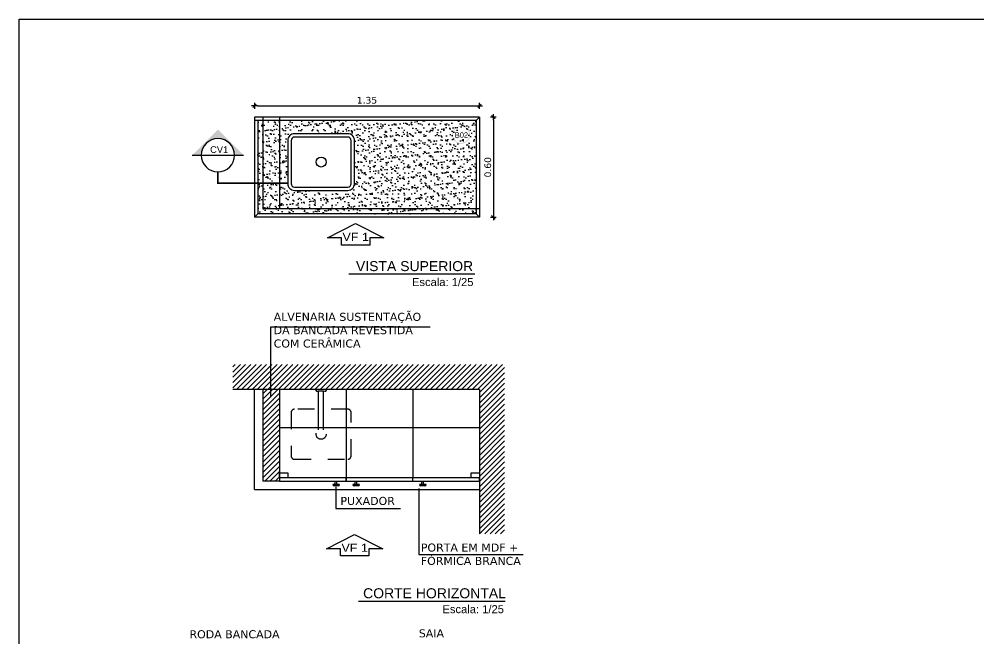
# Model space of a CAD drawing. Extents: x -36 to 357, y 137 to 237.
# Drawn here: x 53.47 to 59.23, y 149.98 to 153.7 of the extents above; entities that cross this region are included whole.
import ezdxf

# ---------------------------------------------------------------- set-up
doc = ezdxf.new("R2010")
doc.units = 0
doc.header["$LTSCALE"] = 0.01
doc.linetypes.add('DASHDOT', pattern=[25.4, 12.7, -6.35, 0, -6.35])
doc.linetypes.add('HIDDEN', pattern=[9.525, 6.35, -3.175])
doc.layers.get('0').update_dxf_attribs({"linetype": 'CONTINUOUS'})
doc.layers.get('DEFPOINTS').update_dxf_attribs({"linetype": 'CONTINUOUS'})
for name, color, linetype in [('01', 1, 'CONTINUOUS'), ('A-AREAS', 2, 'CONTINUOUS'), ('A-COTAS', 1, 'CONTINUOUS'), ('A-HACHURAPARED', 254, 'CONTINUOUS'), ('A-PAREDE', 5, 'CONTINUOUS'), ('A-SOLEIRA', 1, 'CONTINUOUS'), ('AR-ALV', 5, 'CONTINUOUS'), ('ARQ-BNC-VISTA', 1, 'CONTINUOUS'), ('ARQ-CTA-1_025', 1, 'CONTINUOUS'), ('ARQ-EQP-VISTA', 1, 'CONTINUOUS'), ('ARQ-SMB-1_025', 1, 'CONTINUOUS'), ('ARQ-SMB-1_100', 1, 'CONTINUOUS'), ('ARQ-TXT-1_025', 2, 'CONTINUOUS'), ('ARQ_CORTE1', 3, 'CONTINUOUS')]:
    doc.layers.add(name, color=color, linetype=linetype)
doc.styles.add('A16-E50', font='arial.ttf', dxfattribs={"height": 0.08})
doc.styles.add('A26', font='arial.ttf', dxfattribs={"height": 0.26})
doc.styles.add('ESC-50-A20', font='arial.ttf', dxfattribs={"height": 0.1})
doc.styles.add('FNDE Texto Cota 0025', font='verdana.ttf', dxfattribs={"height": 0.04})
doc.dimstyles.new('FNDE 1-0025', dxfattribs={"dimscale": 5, "dimtxt": 0.04, "dimasz": 0.0035, "dimexe": 0.15, "dimexo": 0.15, "dimgap": 0.0025, "dimtad": 1, "dimzin": 1, "dimdsep": 46, "dimtxsty": 'FNDE Texto Cota 0025', "dimblk": 'tic', "dimcen": 0.015, "dimdle": 0.15, "dimse1": 1, "dimse2": 1, "dimclrd": 251, "dimclre": 251, "dimclrt": 256, "dimaunit": 1, "dimadec": 3, "dimazin": 0, "dimtfac": 1, "dimtix": 1, "dimtmove": 2, "dimatfit": 3, "dimfxl": 0.15, "dimtvp": 1, "dimtolj": 1, "dimtzin": 0, "dimarcsym": 0})

# ---------------------------------------------------------------- blocks, each defined once
blk = doc.blocks.new('A$C24323779')
at = {"layer": 'ARQ-EQP-VISTA'}
for points in [[(0.04, 0), (0.3, 0, 0.414214), (0.34, 0.04), (0.34, 0.36, 0.414214), (0.3, 0.4), (0.04, 0.4, 0.414214), (0, 0.36), (0, 0.04, 0.414214)], [(0.04, 0.02), (0.3, 0.02, 0.414214), (0.32, 0.04), (0.32, 0.36, 0.414214), (0.3, 0.38), (0.04, 0.38, 0.414214), (0.02, 0.36), (0.02, 0.04, 0.414214)]]:
    blk.add_lwpolyline(points, format="xyb", close=True, dxfattribs=at)
blk.add_circle((0.17, 0.2), 0.03, dxfattribs=at)
blk = doc.blocks.new('FNDE-Ind Corte-1_025')
blk.add_hatch(color=251).paths.add_polyline_path([(242.4601, -6.2526), (242.5139, -6.2526, -1), (242.7139, -6.2526), (242.7678, -6.2526), (242.6139, -6.0987)])
at = {"color": 251, "linetype": 'Continuous'}
blk.add_line((242.7678, -6.2526), (242.4601, -6.2526), dxfattribs=at)
blk.add_circle((242.6139, -6.2526), 0.1, dxfattribs=at)
blk = doc.blocks.new('tic')
at = {"color": 251}
for p, q in [((-1, 0), (1, 0)), ((0, -1), (0, 1))]:
    blk.add_line(p, q, dxfattribs=at)
blk.add_line((-0.6, -0.6), (0.6, 0.6))
blk = doc.blocks.new('*D52')
at = {"layer": 'ARQ-CTA-1_025', "color": 251, "lineweight": -2}
blk.add_line((54.9022, 153.1814), (56.2172, 153.1814), dxfattribs=at)
at = {"layer": 'DEFPOINTS', "color": 0}
for p in [(56.2347, 153.1814), (54.8847, 153.0719), (56.2347, 153.0719)]:
    blk.add_point(p, dxfattribs=at)
at = {"layer": 'ARQ-CTA-1_025', "color": 251, "lineweight": -2, "xscale": 0.0175, "yscale": 0.0175, "zscale": 0.0175, "rotation": 180}
blk.add_blockref('tic', (54.8847, 153.1814), dxfattribs=at)
at = {"layer": 'ARQ-CTA-1_025', "color": 251, "lineweight": -2, "xscale": 0.0175, "yscale": 0.0175, "zscale": 0.0175}
blk.add_blockref('tic', (56.2347, 153.1814), dxfattribs=at)
at = {"layer": 'ARQ-CTA-1_025', "insert": (55.5597, 153.2147), "char_height": 0.04, "attachment_point": 5, "style": 'FNDE Texto Cota 0025'}
blk.add_mtext('\\A1;1.35', dxfattribs=at)
blk = doc.blocks.new('*D53')
at = {"layer": 'ARQ-CTA-1_025', "color": 251, "lineweight": -2}
blk.add_line((56.318, 153.0957), (56.318, 152.5307), dxfattribs=at)
at = {"layer": 'DEFPOINTS', "color": 0}
for p in [(56.1691, 153.1132), (56.1691, 152.5132), (56.318, 152.5132)]:
    blk.add_point(p, dxfattribs=at)
at = {"layer": 'ARQ-CTA-1_025', "color": 251, "lineweight": -2, "xscale": 0.0175, "yscale": 0.0175, "zscale": 0.0175}
for p, rotation in [((56.318, 153.1132), 90), ((56.318, 152.5132), 270)]:
    blk.add_blockref('tic', p, dxfattribs=dict(at, rotation=rotation))
at = {"layer": 'ARQ-CTA-1_025', "insert": (56.2847, 152.8132), "char_height": 0.04, "attachment_point": 5, "rotation": 90, "style": 'FNDE Texto Cota 0025'}
blk.add_mtext('\\A1;0.60', dxfattribs=at)

msp = doc.modelspace()

# ---------------------------------------------------------------- hatches: boundary and pattern name
at = {"layer": '01'}
h = msp.add_hatch(dxfattribs=at)
h.set_pattern_fill('ANSI31', color=253, scale=0.007)
h.set_pattern_definition([(45, (94.6754, -18.547186), (-0.0157154482, 0.0157154482), [])])
h.paths.add_polyline_path([(56.3847, 151.6305), (54.7548, 151.6305), (54.7548, 151.4805), (56.2347, 151.4805), (56.2347, 150.6135), (56.3847, 150.6135)])
h = msp.add_hatch(dxfattribs=at)
h.set_pattern_fill('ANSI31', color=253, scale=0.007)
h.set_pattern_definition([(45, (68.249409, -24.383051), (-0.0157154482, 0.0157154482), [])])
h.paths.add_polyline_path([(54.9347, 150.9305), (55.0347, 150.9305), (55.0347, 151.4805), (54.9347, 151.4805)])
at = {"layer": 'A-HACHURAPARED'}
h = msp.add_hatch(dxfattribs=at)
h.set_pattern_fill('AR-SAND', color=252, scale=0.001, angle=180)
h.set_pattern_definition([(217.5, (20.462466, 321.71622), (0.001600031, -0.048941324), [0, -0.038608, 0, -0.04318, 0, -0.041275]), (187.5, (20.462466, 321.71622), (-0.044952328, -0.07168251), [0, -0.020828, 0, -0.034798, 0, -0.013335]), (147.5, (20.493708, 321.71622), (-0.079099237, -0.000143718), [0, -0.0127, 0, -0.04572, 0, -0.05969]), (137.5, (20.49371, 321.71622), (-0.076355645, -0.022292932), [0, -0.00635, 0, -0.029972, 0, -0.03429])])
h.paths.add_polyline_path([(55.0347, 152.6632), (54.9347, 152.6632), (54.9347, 153.0932), (54.9047, 153.0932), (54.9047, 152.5832), (56.2147, 152.5832), (56.2147, 153.0932), (55.0347, 153.0932)])
h.paths.add_polyline_path([(55.4847, 152.7144, -0.414214), (55.4447, 152.6744), (55.1247, 152.6744, -0.414214), (55.0847, 152.7144), (55.0847, 152.9744, -0.414214), (55.1247, 153.0144), (55.4447, 153.0144, -0.414214), (55.4847, 152.9744)], flags=16)
h.paths.add_polyline_path([(55.4647, 152.7144, -0.414214), (55.4447, 152.6944), (55.1247, 152.6944, -0.414214), (55.1047, 152.7144), (55.1047, 152.9744, -0.414214), (55.1247, 152.9944), (55.4447, 152.9944, -0.414214), (55.4647, 152.9744)], flags=0)
h.paths.add_polyline_path([(55.3147, 152.8444, -1), (55.2547, 152.8444, -1)], flags=0)
h.paths.add_polyline_path([(54.9347, 152.6632), (55.0347, 152.6632), (55.0347, 153.0932), (54.9347, 153.0932)], flags=17)
h.paths.add_polyline_path([(54.9047, 152.5332), (56.2147, 152.5332), (56.2147, 152.5832), (54.9047, 152.5832)])
at = {"layer": 'ARQ-SMB-1_100'}
h = msp.add_hatch(color=252, dxfattribs=at)
edge = h.paths.add_edge_path()
edge.add_arc((56.1246, 153.0076), 0.0536, 0, 360)
edge = h.paths.add_edge_path(flags=17)
edge.add_arc((56.1246, 153.0076), 0.0489, 0, 360)

# ---------------------------------------------------------------- linework, layer by layer
at = {"color": 1}
for p, q in [((55.2697, 151.2377), (55.2697, 151.4712)), ((55.2697, 151.4712), (55.2997, 151.4712)), ((55.2997, 151.2377), (55.2997, 151.4712))]:
    msp.add_line(p, q, dxfattribs=at)
msp.add_lwpolyline([(53.4734, 153.7012), (64.9867, 153.7012), (64.9867, 146.1956), (53.4734, 146.1956)], close=True)
for centre, start, end in [((55.2632, 151.4831), 188.13097, 298.73893), ((55.3063, 151.4831), 241.26107, 351.86903)]:
    msp.add_arc(centre, 0.0136, start, end, dxfattribs=at)
at = {"layer": '01', "color": 253}
for p, q in [((55.4347, 151.4805), (55.4347, 150.9505)), ((55.8347, 151.4805), (55.8347, 150.9505)), ((56.2347, 151.2505), (55.0347, 151.2505))]:
    msp.add_line(p, q, dxfattribs=at)
at = {"layer": '01', "color": 251, "linetype": 'HIDDEN', "ltscale": 0.5}
msp.add_lwpolyline([(55.4647, 151.0817), (55.4647, 151.3417, 0.414214), (55.4447, 151.3617), (55.1247, 151.3617, 0.414214), (55.1047, 151.3417), (55.1047, 151.0817, 0.414214), (55.1247, 151.0617), (55.4447, 151.0617, 0.414214)], format="xyb", close=True, dxfattribs=at)
msp.add_circle((55.2847, 151.2117), 0.03, dxfattribs=at)
at = {"layer": 'A-AREAS', "linetype": 'Continuous'}
for p, q in [((56.2347, 153.1132), (54.8847, 153.1132)), ((54.8847, 153.1132), (54.8847, 152.5132)), ((56.2147, 153.0932), (54.8847, 153.0932)), ((54.9047, 153.0932), (54.9047, 152.5332)), ((56.2347, 153.1132), (56.2147, 153.0932)), ((56.2147, 153.0932), (56.2147, 152.5332)), ((56.2347, 153.1132), (56.2347, 152.5132)), ((54.9047, 152.5332), (54.8847, 152.5132)), ((56.2347, 152.5132), (54.8847, 152.5132)), ((56.2147, 152.5332), (54.9047, 152.5332)), ((56.2147, 152.5332), (56.2347, 152.5132))]:
    msp.add_line(p, q, dxfattribs=at)
at = {"layer": 'A-COTAS'}
for p, q in [((55.3948, 150.9106), (55.3546, 150.9106)), ((55.3868, 150.9026), (55.3626, 150.9026)), ((55.3697, 150.9106), (55.3697, 150.9305)), ((55.3797, 150.9106), (55.3797, 150.9305)), ((55.5148, 150.9106), (55.4746, 150.9106)), ((55.5068, 150.9026), (55.4826, 150.9026)), ((55.4897, 150.9106), (55.4897, 150.9305)), ((55.4997, 150.9106), (55.4997, 150.9305)), ((55.9148, 150.9106), (55.8746, 150.9106)), ((55.9068, 150.9026), (55.8826, 150.9026)), ((55.8897, 150.9106), (55.8897, 150.9305)), ((55.8997, 150.9106), (55.8997, 150.9305))]:
    msp.add_line(p, q, dxfattribs=at)
for centre, start, end in [((55.3626, 150.9106), 180, 270), ((55.3868, 150.9106), 270, 0), ((55.4826, 150.9106), 180, 270), ((55.5068, 150.9106), 270, 0), ((55.8826, 150.9106), 180, 270), ((55.9068, 150.9106), 270, 0)]:
    msp.add_arc(centre, 0.008, start, end, dxfattribs=at)
at = {"layer": 'A-PAREDE'}
msp.add_line((56.2347, 153.1132), (56.1347, 153.1132), dxfattribs=at)
at = {"layer": 'A-SOLEIRA'}
for p, q in [((55.4505, 152.1733), (56.2062, 152.1733)), ((55.5094, 150.211), (56.389, 150.211))]:
    msp.add_line(p, q, dxfattribs=at)
at = {"layer": 'AR-ALV'}
for p, q in [((56.2347, 151.4805), (54.7548, 151.4805)), ((54.9347, 151.4805), (54.9347, 150.9305)), ((55.0347, 151.4805), (55.0347, 150.9305)), ((56.2347, 151.4805), (56.1347, 151.4805)), ((56.2347, 151.4805), (56.2347, 150.6135)), ((55.0347, 150.9305), (54.9347, 150.9305))]:
    msp.add_line(p, q, dxfattribs=at)
at = {"layer": 'ARQ-BNC-VISTA'}
for p, q in [((54.9347, 153.1132), (54.9347, 152.5632)), ((55.0347, 153.1132), (55.0347, 152.5632)), ((56.2347, 152.5632), (54.9347, 152.5632)), ((54.8847, 150.8805), (54.8847, 151.4805)), ((54.8847, 150.8805), (56.2347, 150.8805))]:
    msp.add_line(p, q, dxfattribs=at)
at = {"layer": 'ARQ-SMB-1_025', "color": 251, "linetype": 'DASHDOT', "ltscale": 0.15}
msp.add_lwpolyline([(54.6655, 152.7854, 0.01, 0.01, 0), (54.6655, 152.7177, 0.01, 0.01, 0), (55.0858, 152.7177, 0, 0, 0)], format="xyseb", dxfattribs=at)
at = {"layer": 'ARQ-SMB-1_025', "elevation": -2}
for points in [[(55.407, 152.3892), (55.3224, 152.3892), (55.4915, 152.4753), (55.6605, 152.3892), (55.576, 152.3892), (55.576, 152.3462), (55.407, 152.3462), (55.407, 152.3892)], [(55.4009, 150.5248), (55.3164, 150.5248), (55.4854, 150.6109), (55.6545, 150.5248), (55.5699, 150.5248), (55.5699, 150.4818), (55.4009, 150.4818), (55.4009, 150.5248)]]:
    msp.add_lwpolyline(points, dxfattribs=at)
at = {"layer": 'ARQ_CORTE1'}
for p, q in [((55.4347, 150.9505), (55.4347, 150.9305)), ((55.4347, 150.9505), (55.4347, 150.9305)), ((55.4347, 150.9505), (55.4347, 150.9305)), ((55.4347, 150.9505), (55.4347, 150.9305)), ((55.4347, 150.9305), (55.4347, 150.9505)), ((55.8347, 150.9305), (55.8347, 150.9505))]:
    msp.add_line(p, q, dxfattribs=at)
for points in [[(55.0847, 150.9505), (55.0347, 150.9505), (55.0347, 150.9805), (55.0847, 150.9805), (55.0847, 150.9505)], [(56.2347, 150.9505), (56.1847, 150.9505), (56.1847, 150.9805), (56.2347, 150.9805), (56.2347, 150.9505)]]:
    msp.add_lwpolyline(points, dxfattribs=at)
msp.add_lwpolyline([(55.0347, 150.9505), (55.0347, 150.9305), (56.2347, 150.9305), (56.2347, 150.9505)], close=True, dxfattribs=at)

# ---------------------------------------------------------------- block references
at = {"layer": 'ARQ-EQP-VISTA', "rotation": 90.00000000000783}
msp.add_blockref('A$C24323779', (55.4847, 152.6744), dxfattribs=at)
at = {"layer": 'ARQ-SMB-1_025', "xscale": -1}
msp.add_blockref('FNDE-Ind Corte-1_025', (297.2794, 159.138), dxfattribs=at)

# ---------------------------------------------------------------- texts
at = {"layer": 'ARQ-SMB-1_025', "color": 2, "style": 'A26', "text_generation_flag": 6, "width": 1.1}
for p in [(55.4126, 152.3709, -2), (55.4065, 150.5065, -2)]:
    msp.add_text('VF 1', height=0.04893, rotation=180, dxfattribs=at).set_placement(p)
at = {"layer": 'ARQ-SMB-1_100', "style": 'A16-E50'}
msp.add_attdef('B02', (56.0867, 152.9905, 2), '', height=0.0319, dxfattribs=at)
at = {"layer": 'ARQ-TXT-1_025', "insert": (54.6186, 152.9392), "char_height": 0.04, "width": 2.132044, "attachment_point": 1, "style": 'ESC-50-A20'}
msp.add_mtext('CV1', dxfattribs=at)
at = {"layer": 'ARQ-TXT-1_025', "color": 3, "attachment_point": 7, "style": 'ESC-50-A20'}
for s, insert, char_height, width in [('\\pi0.10493;VISTA SUPERIOR', (55.3887, 152.1893, -0.9815), 0.06, 0.806794), ('\\pi0.22439;Escala: 1/25', (55.6051, 152.0999, 0.8006), 0.048, 0.585435), ('\\pi0.14022;CORTE HORIZONTAL', (55.3962, 150.2271, -0.9815), 0.06, 0.989918), ('\\pi0.22439;Escala: 1/25', (55.788, 150.1377, 0.8006), 0.048, 0.585435)]:
    msp.add_mtext(s, dxfattribs=dict(at, insert=insert, char_height=char_height, width=width))
at = {"layer": 'ARQ-TXT-1_025', "char_height": 0.048, "attachment_point": 1, "style": 'ESC-50-A20'}
for s, width, insert in [('{\\fVerdana|b0|i0|c0|p34;ALVENARIA SUSTENTAÇÃO\\PDA BANCADA REVESTIDA\\PCOM CERÂMICA}', 1.002896, (55, 151.94)), ('{\\fVerdana|b0|i0|c0|p34;PUXADOR}', 0.444852, (55.4004, 150.8358)), ('{\\fVerdana|b0|i0|c0|p34;PORTA EM MDF +\\PFÓRMICA BRANCA }', 0.6614, (55.8827, 150.5561)), ('{\\fVerdana|b0|i0|c0|p34;RODA BANCADA}', 0.570352, (54.4949, 150.0361)), ('{\\fVerdana|b0|i0|c0|p34;SAIA}', 8.528178, (55.8706, 150.0417))]:
    msp.add_mtext_dynamic_manual_height_columns(s, width=width, gutter_width=0.5, heights=[0], dxfattribs=dict(at, insert=insert))

# ---------------------------------------------------------------- dimensions: what is measured, and where the dimension line sits
at = {"layer": 'ARQ-CTA-1_025'}
dim = msp.add_linear_dim(base=(56.2347, 153.1814), p1=(54.8847, 153.0719), p2=(56.2347, 153.0719), dimstyle='FNDE 1-0025', dxfattribs=at)
dim.commit()
dim.dimension.update_dxf_attribs({"geometry": '*D52', "text_midpoint": (55.5597, 153.2147)})
dim = msp.add_linear_dim(base=(56.318, 152.5132), p1=(56.1691, 153.1132), p2=(56.1691, 152.5132), angle=90, dimstyle='FNDE 1-0025', dxfattribs=at)
dim.commit()
dim.dimension.update_dxf_attribs({"geometry": '*D53', "text_midpoint": (56.2847, 152.8132)})

# ---------------------------------------------------------------- leaders
at = {"layer": 'ARQ-SMB-1_025', "ltscale": 10}
for points in [[(54.983, 151.4335, -0.9815), (54.983, 151.8557, -0.9815), (55.9397, 151.8557, -0.9815)], [(55.3732, 150.8958, -0.9815), (55.3732, 150.7657, -0.9815), (55.7599, 150.7657, -0.9815)], [(55.8706, 150.8855, -0.9815), (55.8706, 150.4904, -0.9815), (56.4973, 150.4904, -0.9815)]]:
    msp.add_leader(points, dimstyle='FNDE 1-0025', override={"dimlfac": 100, "dimclrd": 252, "dimclre": 252}, dxfattribs=at)

doc.saveas('drawing.dxf')
